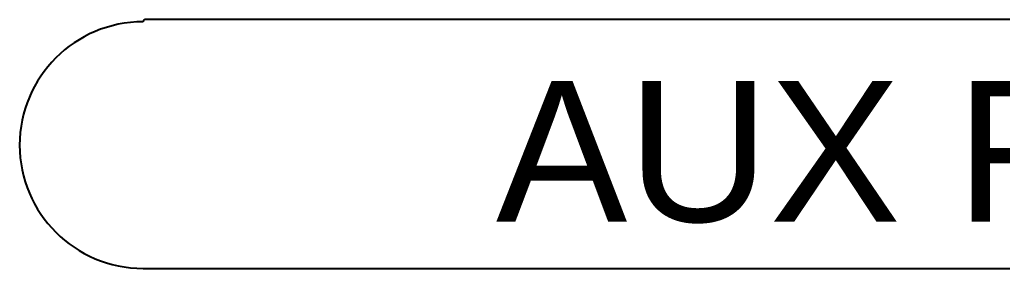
# Model space of a CAD drawing. Header units: millimetres. Extents: x 88 to 97873, y 32 to 55088.
# Drawn here: x 48888.12 to 48932.59, y 5068.79 to 5080.06 of the extents above; entities that cross this region are included whole.
import ezdxf

# ---------------------------------------------------------------- set-up
doc = ezdxf.new("R2010")
doc.units = ezdxf.units.MM
doc.header["$LTSCALE"] = 0.3
doc.styles.get("Standard").update_dxf_attribs({"font": 'arial.ttf'})

msp = doc.modelspace()

# ---------------------------------------------------------------- linework, layer by layer
for p, q in [((48987.588, 5080.062), (48893.805, 5080.062)), ((48893.705, 5068.792), (48987.588, 5068.792))]:
    msp.add_line(p, q)
for centre, radius, end in [((48893.705, 5074.377), 5.585, 270), ((48893.805, 5079.962), 0.0994, 180)]:
    msp.add_arc(centre, radius, 90, end)

# ---------------------------------------------------------------- texts
msp.add_text('AUX RETURNS', height=6.38075).set_placement((48909.674, 5070.906))

doc.saveas('drawing.dxf')
